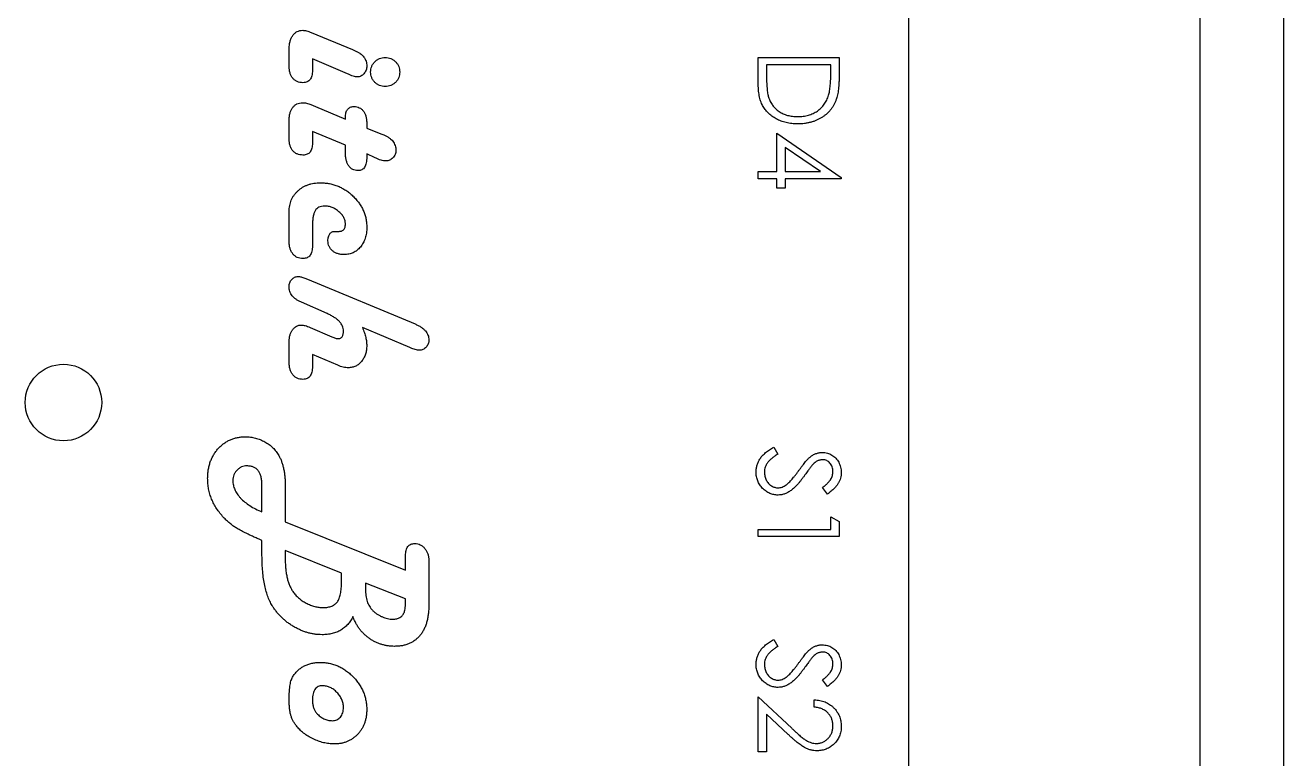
# Model space of a CAD drawing. Header units: millimetres. Extents: x 2 to 1187, y 2 to 839.
# Drawn here: x 209.4 to 242.3, y 691.61 to 710.79 of the extents above; entities that cross this region are included whole.
import ezdxf

# ---------------------------------------------------------------- set-up
doc = ezdxf.new("R2010")
doc.units = ezdxf.units.MM

msp = doc.modelspace()

# ---------------------------------------------------------------- linework, layer by layer
at = {"color": 7, "linetype": 'Continuous', "lineweight": 25}
for p, q in [((242.297, 671.841), (242.297, 747.506)), ((232.487, 735.964), (232.487, 675.639)), ((240.107, 675.639), (240.107, 735.964)), ((216.876, 710.595), (217.952, 710.147)), ((216.297, 709.724), (216.297, 710.149)), ((217.952, 710.147), (218.026, 710.118)), ((216.906, 709.911), (216.906, 709.609)), ((217.825, 709.511), (216.906, 709.911)), ((228.557, 709.943), (230.674, 709.943)), ((228.557, 709.287), (228.557, 709.943)), ((230.457, 709.753), (228.774, 709.753)), ((228.774, 709.753), (228.774, 709.51)), ((230.457, 709.604), (230.457, 709.753)), ((230.674, 709.943), (230.674, 709.515)), ((216.867, 708.71), (216.986, 708.657)), ((216.986, 708.657), (217.768, 708.327)), ((217.768, 708.327), (217.768, 708.367)), ((216.297, 707.822), (216.297, 708.3)), ((216.906, 708.009), (216.906, 707.709)), ((217.768, 707.651), (216.906, 708.009)), ((218.326, 708.215), (218.326, 708.092)), ((218.326, 708.092), (218.696, 707.947)), ((218.696, 707.947), (218.773, 707.917)), ((229.046, 707.962), (230.728, 706.806)), ((229.046, 706.958), (229.046, 707.962)), ((217.768, 707.455), (217.768, 707.651)), ((218.326, 707.426), (218.326, 707.343)), ((218.549, 707.316), (218.326, 707.426)), ((229.263, 707.589), (229.263, 706.958)), ((230.182, 706.958), (229.263, 707.589)), ((228.557, 706.958), (229.046, 706.958)), ((228.557, 706.768), (228.557, 706.958)), ((229.046, 706.768), (228.557, 706.768)), ((229.046, 706.524), (229.046, 706.768)), ((229.263, 706.958), (230.182, 706.958)), ((229.263, 706.768), (229.263, 706.524)), ((230.728, 706.768), (229.263, 706.768)), ((230.728, 706.806), (230.728, 706.768)), ((229.263, 706.524), (229.046, 706.524)), ((216.297, 705.136), (216.297, 705.912)), ((216.906, 705.529), (216.906, 705.024)), ((217.509, 705.398), (217.607, 705.398)), ((216.704, 704.176), (216.774, 704.147)), ((216.774, 704.147), (219.587, 702.978)), ((217.291, 703.248), (216.618, 703.543)), ((216.844, 702.887), (217.411, 702.64)), ((219.449, 702.361), (218.214, 702.882)), ((216.297, 701.986), (216.297, 702.523)), ((216.906, 702.179), (216.906, 701.871)), ((217.569, 701.898), (216.906, 702.179)), ((228.966, 699.753), (229.073, 699.574)), ((215.587, 698.066), (215.587, 698.762)), ((216.196, 698.74), (216.196, 697.807)), ((230.37, 698.532), (230.24, 698.704)), ((230.457, 697.935), (230.674, 697.811)), ((230.457, 697.609), (230.457, 697.935)), ((230.674, 697.811), (230.674, 697.419)), ((216.196, 697.807), (219.34, 696.545)), ((228.557, 697.609), (230.457, 697.609)), ((228.557, 697.419), (228.557, 697.609)), ((215.587, 697.317), (215.511, 697.35)), ((215.587, 696.924), (215.587, 697.317)), ((230.674, 697.419), (228.557, 697.419)), ((216.196, 697.055), (216.196, 696.838)), ((217.666, 696.464), (216.196, 697.055)), ((219.34, 696.545), (219.34, 696.919)), ((219.948, 696.796), (219.948, 695.638)), ((217.666, 696.242), (217.666, 696.464)), ((218.289, 696.205), (218.292, 696.048)), ((219.34, 695.796), (218.289, 696.205)), ((219.34, 695.755), (219.34, 695.796)), ((228.966, 694.726), (229.073, 694.547)), ((230.37, 693.505), (230.24, 693.677)), ((228.557, 693.233), (229.433, 692.413)), ((228.557, 691.795), (228.557, 693.233)), ((230.023, 692.962), (230.023, 693.152)), ((228.774, 692.78), (228.774, 691.795)), ((229.34, 692.251), (228.774, 692.78)), ((228.774, 691.795), (228.557, 691.795))]:
    msp.add_line(p, q, dxfattribs=at)
msp.add_circle((210.397, 700.924), 1, dxfattribs=at)
for points, knots in [([(216.297, 710.149), (216.298, 710.186), (216.301, 710.257), (216.318, 710.356), (216.348, 710.443), (216.389, 710.518), (216.442, 710.578), (216.503, 710.622), (216.575, 710.648), (216.626, 710.651), (216.652, 710.652)], [0, 0, 0, 0, 0.160913, 0.305426, 0.437887, 0.559154, 0.672936, 0.780857, 0.886838, 1, 1, 1, 1]), ([(216.652, 710.652), (216.668, 710.652), (216.701, 710.651), (216.754, 710.638), (216.814, 710.621), (216.854, 710.604), (216.876, 710.595)], [0, 0, 0, 0, 0.201961, 0.435723, 0.699382, 1, 1, 1, 1]), ([(218.026, 710.118), (218.05, 710.107), (218.096, 710.087), (218.156, 710.047), (218.209, 710.005), (218.252, 709.956), (218.286, 709.903), (218.308, 709.844), (218.323, 709.781), (218.325, 709.738), (218.326, 709.715)], [0, 0, 0, 0, 0.145512, 0.279216, 0.404163, 0.52462, 0.639504, 0.755646, 0.874007, 1, 1, 1, 1]), ([(216.657, 709.283), (216.63, 709.284), (216.578, 709.286), (216.506, 709.31), (216.442, 709.346), (216.389, 709.398), (216.348, 709.463), (216.317, 709.54), (216.301, 709.628), (216.298, 709.691), (216.297, 709.724)], [0, 0, 0, 0, 0.124924, 0.239869, 0.35081, 0.464073, 0.582658, 0.708713, 0.846916, 1, 1, 1, 1]), ([(218.326, 709.715), (218.325, 709.696), (218.323, 709.66), (218.309, 709.608), (218.286, 709.56), (218.254, 709.517), (218.216, 709.482), (218.175, 709.454), (218.128, 709.439), (218.096, 709.436), (218.079, 709.435)], [0, 0, 0, 0, 0.134854, 0.261958, 0.389872, 0.520408, 0.646698, 0.764912, 0.880238, 1, 1, 1, 1]), ([(218.427, 709.562), (218.428, 709.588), (218.431, 709.638), (218.452, 709.71), (218.488, 709.775), (218.536, 709.833), (218.595, 709.881), (218.66, 709.917), (218.732, 709.938), (218.782, 709.941), (218.807, 709.942)], [0, 0, 0, 0, 0.127804, 0.250703, 0.372885, 0.5, 0.627115, 0.749297, 0.872196, 1, 1, 1, 1]), ([(218.807, 709.942), (218.833, 709.941), (218.883, 709.938), (218.955, 709.917), (219.02, 709.881), (219.079, 709.833), (219.127, 709.775), (219.163, 709.71), (219.184, 709.638), (219.186, 709.588), (219.188, 709.562)], [0, 0, 0, 0, 0.127804, 0.250703, 0.372885, 0.5, 0.627115, 0.749297, 0.872196, 1, 1, 1, 1]), ([(216.906, 709.609), (216.905, 709.583), (216.904, 709.535), (216.892, 709.469), (216.873, 709.412), (216.846, 709.364), (216.81, 709.328), (216.765, 709.302), (216.714, 709.285), (216.677, 709.284), (216.657, 709.283)], [0, 0, 0, 0, 0.1630872, 0.3078496, 0.4333924, 0.5474514, 0.6554176, 0.7619075, 0.8740451, 1, 1, 1, 1]), ([(218.079, 709.435), (218.064, 709.436), (218.028, 709.439), (217.97, 709.455), (217.9, 709.478), (217.851, 709.499), (217.825, 709.511)], [0, 0, 0, 0, 0.176211, 0.402499, 0.674985, 1, 1, 1, 1]), ([(218.807, 709.182), (218.782, 709.183), (218.732, 709.186), (218.66, 709.207), (218.595, 709.243), (218.536, 709.291), (218.488, 709.349), (218.452, 709.415), (218.431, 709.487), (218.428, 709.537), (218.427, 709.562)], [0, 0, 0, 0, 0.127804, 0.250703, 0.372885, 0.5, 0.627115, 0.749297, 0.872196, 1, 1, 1, 1]), ([(219.188, 709.562), (219.186, 709.537), (219.184, 709.487), (219.163, 709.415), (219.127, 709.349), (219.079, 709.291), (219.02, 709.243), (218.955, 709.207), (218.883, 709.186), (218.833, 709.183), (218.807, 709.182)], [0, 0, 0, 0, 0.127804, 0.250703, 0.372885, 0.5, 0.627115, 0.749297, 0.872196, 1, 1, 1, 1]), ([(228.774, 709.51), (228.775, 709.475), (228.775, 709.408), (228.777, 709.311), (228.782, 709.223), (228.787, 709.143), (228.795, 709.072), (228.804, 709.008), (228.814, 708.953), (228.824, 708.92), (228.828, 708.905)], [0, 0, 0, 0, 0.171901, 0.330628, 0.475549, 0.606746, 0.725024, 0.829742, 0.921323, 1, 1, 1, 1]), ([(230.398, 708.954), (230.403, 708.971), (230.413, 709.009), (230.424, 709.071), (230.434, 709.14), (230.443, 709.217), (230.449, 709.303), (230.454, 709.396), (230.457, 709.497), (230.457, 709.568), (230.457, 709.604)], [0, 0, 0, 0, 0.084319, 0.179285, 0.286583, 0.405111, 0.535593, 0.67819, 0.832976, 1, 1, 1, 1]), ([(230.674, 709.515), (230.674, 709.478), (230.673, 709.407), (230.67, 709.303), (230.664, 709.207), (230.656, 709.119), (230.645, 709.039), (230.632, 708.967), (230.617, 708.902), (230.604, 708.863), (230.598, 708.844)], [0, 0, 0, 0, 0.16429, 0.317407, 0.458845, 0.588746, 0.707831, 0.81577, 0.91288, 1, 1, 1, 1]), ([(229.589, 708.206), (229.563, 708.207), (229.511, 708.207), (229.435, 708.214), (229.362, 708.224), (229.29, 708.239), (229.221, 708.257), (229.155, 708.28), (229.091, 708.307), (229.029, 708.339), (228.971, 708.373), (228.917, 708.411), (228.865, 708.45), (228.819, 708.493), (228.776, 708.537), (228.738, 708.585), (228.703, 708.635), (228.671, 708.688), (228.644, 708.744), (228.621, 708.806), (228.601, 708.873), (228.585, 708.946), (228.572, 709.023), (228.564, 709.107), (228.558, 709.195), (228.558, 709.256), (228.557, 709.287)], [0, 0, 0, 0, 0.046076, 0.090797, 0.134281, 0.177005, 0.218799, 0.260135, 0.300966, 0.341496, 0.381461, 0.420134, 0.457932, 0.494759, 0.531032, 0.56696, 0.602531, 0.638141, 0.674888, 0.713498, 0.754468, 0.797837, 0.844006, 0.893083, 0.944969, 1, 1, 1, 1]), ([(216.297, 708.3), (216.298, 708.334), (216.299, 708.398), (216.318, 708.489), (216.347, 708.569), (216.389, 708.637), (216.44, 708.692), (216.501, 708.733), (216.571, 708.756), (216.621, 708.759), (216.647, 708.761)], [0, 0, 0, 0, 0.155207, 0.295923, 0.42489, 0.546481, 0.662154, 0.771474, 0.882222, 1, 1, 1, 1]), ([(216.647, 708.761), (216.664, 708.76), (216.699, 708.759), (216.753, 708.749), (216.81, 708.733), (216.847, 708.718), (216.867, 708.71)], [0, 0, 0, 0, 0.226864, 0.467411, 0.724375, 1, 1, 1, 1]), ([(228.828, 708.905), (228.835, 708.886), (228.849, 708.847), (228.873, 708.792), (228.902, 708.741), (228.935, 708.693), (228.971, 708.647), (229.011, 708.605), (229.055, 708.566), (229.103, 708.531), (229.154, 708.499), (229.208, 708.472), (229.265, 708.448), (229.325, 708.429), (229.387, 708.414), (229.452, 708.404), (229.52, 708.397), (229.566, 708.396), (229.589, 708.396)], [0, 0, 0, 0, 0.062404, 0.123317, 0.183094, 0.241742, 0.300863, 0.359954, 0.419146, 0.479785, 0.541094, 0.602537, 0.66452, 0.727852, 0.79293, 0.859696, 0.928477, 1, 1, 1, 1]), ([(229.589, 708.396), (229.614, 708.396), (229.663, 708.397), (229.734, 708.405), (229.803, 708.416), (229.869, 708.432), (229.932, 708.453), (229.993, 708.478), (230.05, 708.508), (230.105, 708.542), (230.156, 708.581), (230.203, 708.623), (230.247, 708.67), (230.286, 708.719), (230.32, 708.773), (230.351, 708.829), (230.377, 708.89), (230.391, 708.932), (230.398, 708.954)], [0, 0, 0, 0, 0.070142, 0.137795, 0.2032, 0.267139, 0.329981, 0.391589, 0.453055, 0.514083, 0.574741, 0.634599, 0.693842, 0.753474, 0.81315, 0.874096, 0.936015, 1, 1, 1, 1]), ([(230.598, 708.844), (230.588, 708.819), (230.57, 708.771), (230.535, 708.702), (230.496, 708.637), (230.452, 708.576), (230.402, 708.52), (230.348, 708.467), (230.288, 708.418), (230.224, 708.374), (230.156, 708.335), (230.084, 708.3), (230.01, 708.271), (229.932, 708.248), (229.851, 708.229), (229.766, 708.216), (229.679, 708.207), (229.619, 708.207), (229.589, 708.206)], [0, 0, 0, 0, 0.061542, 0.121689, 0.181146, 0.239864, 0.298688, 0.357631, 0.417586, 0.478661, 0.540404, 0.602339, 0.665116, 0.728572, 0.79366, 0.860541, 0.929239, 1, 1, 1, 1]), ([(217.768, 708.367), (217.768, 708.39), (217.769, 708.433), (217.78, 708.493), (217.797, 708.544), (217.821, 708.587), (217.854, 708.619), (217.893, 708.643), (217.94, 708.657), (217.973, 708.659), (217.99, 708.659)], [0, 0, 0, 0, 0.1629007, 0.3072632, 0.4353157, 0.5489077, 0.6559438, 0.7620561, 0.8746032, 1, 1, 1, 1]), ([(217.99, 708.659), (218.015, 708.658), (218.064, 708.656), (218.132, 708.633), (218.191, 708.595), (218.24, 708.542), (218.279, 708.477), (218.306, 708.4), (218.323, 708.311), (218.325, 708.248), (218.326, 708.215)], [0, 0, 0, 0, 0.119142, 0.230857, 0.338656, 0.451124, 0.570566, 0.699488, 0.840781, 1, 1, 1, 1]), ([(216.657, 707.392), (216.63, 707.393), (216.578, 707.395), (216.506, 707.417), (216.442, 707.453), (216.389, 707.504), (216.348, 707.568), (216.318, 707.643), (216.301, 707.729), (216.298, 707.79), (216.297, 707.822)], [0, 0, 0, 0, 0.126632, 0.242781, 0.354619, 0.468565, 0.586677, 0.71214, 0.848561, 1, 1, 1, 1]), ([(216.906, 707.709), (216.905, 707.684), (216.904, 707.638), (216.892, 707.573), (216.873, 707.517), (216.846, 707.47), (216.81, 707.434), (216.765, 707.409), (216.714, 707.394), (216.676, 707.392), (216.657, 707.392)], [0, 0, 0, 0, 0.161968, 0.303708, 0.429409, 0.543607, 0.651897, 0.759033, 0.872256, 1, 1, 1, 1]), ([(218.773, 707.917), (218.797, 707.906), (218.845, 707.886), (218.909, 707.845), (218.963, 707.802), (219.009, 707.754), (219.043, 707.7), (219.068, 707.641), (219.084, 707.579), (219.086, 707.535), (219.086, 707.513)], [0, 0, 0, 0, 0.148547, 0.285321, 0.412119, 0.53111, 0.646531, 0.761514, 0.877906, 1, 1, 1, 1]), ([(218.098, 706.986), (218.073, 706.987), (218.026, 706.99), (217.958, 707.014), (217.899, 707.054), (217.852, 707.11), (217.813, 707.179), (217.787, 707.261), (217.77, 707.354), (217.769, 707.42), (217.768, 707.455)], [0, 0, 0, 0, 0.114892, 0.221727, 0.328704, 0.441019, 0.561995, 0.69406, 0.838861, 1, 1, 1, 1]), ([(219.086, 707.513), (219.085, 707.495), (219.084, 707.459), (219.069, 707.408), (219.043, 707.361), (219.01, 707.318), (218.969, 707.284), (218.924, 707.257), (218.874, 707.242), (218.839, 707.24), (218.821, 707.239)], [0, 0, 0, 0, 0.127771, 0.252208, 0.3753, 0.504503, 0.631999, 0.752721, 0.874094, 1, 1, 1, 1]), ([(218.326, 707.343), (218.325, 707.315), (218.325, 707.263), (218.313, 707.19), (218.297, 707.127), (218.271, 707.076), (218.239, 707.035), (218.199, 707.006), (218.15, 706.989), (218.116, 706.987), (218.098, 706.986)], [0, 0, 0, 0, 0.175596, 0.328008, 0.462166, 0.579138, 0.685134, 0.784815, 0.888485, 1, 1, 1, 1]), ([(218.821, 707.239), (218.802, 707.24), (218.761, 707.243), (218.696, 707.258), (218.624, 707.283), (218.575, 707.305), (218.549, 707.316)], [0, 0, 0, 0, 0.20129, 0.435185, 0.700387, 1, 1, 1, 1]), ([(216.297, 705.912), (216.298, 705.939), (216.3, 705.993), (216.31, 706.071), (216.329, 706.145), (216.352, 706.216), (216.386, 706.282), (216.425, 706.345), (216.472, 706.403), (216.525, 706.457), (216.585, 706.506), (216.648, 706.55), (216.717, 706.585), (216.789, 706.616), (216.866, 706.639), (216.947, 706.654), (217.032, 706.665), (217.09, 706.666), (217.12, 706.666)], [0, 0, 0, 0, 0.065193, 0.12769, 0.188255, 0.247836, 0.306361, 0.365466, 0.42441, 0.485654, 0.547172, 0.608191, 0.669553, 0.731897, 0.795296, 0.861007, 0.929149, 1, 1, 1, 1]), ([(217.12, 706.666), (217.16, 706.665), (217.238, 706.663), (217.355, 706.647), (217.467, 706.618), (217.576, 706.582), (217.68, 706.532), (217.78, 706.473), (217.876, 706.401), (217.967, 706.321), (218.05, 706.233), (218.125, 706.141), (218.187, 706.044), (218.238, 705.944), (218.277, 705.839), (218.306, 705.731), (218.322, 705.619), (218.325, 705.543), (218.326, 705.505)], [0, 0, 0, 0, 0.064569, 0.127516, 0.189573, 0.251441, 0.312963, 0.375597, 0.439758, 0.506022, 0.571892, 0.6354, 0.696894, 0.757261, 0.817004, 0.877098, 0.937991, 1, 1, 1, 1]), ([(217.223, 706.058), (217.197, 706.057), (217.146, 706.055), (217.076, 706.031), (217.018, 705.993), (216.973, 705.936), (216.942, 705.862), (216.921, 705.769), (216.908, 705.656), (216.906, 705.574), (216.906, 705.529)], [0, 0, 0, 0, 0.113968, 0.215975, 0.309809, 0.406527, 0.516196, 0.650318, 0.811057, 1, 1, 1, 1]), ([(217.768, 705.587), (217.766, 705.616), (217.762, 705.676), (217.728, 705.761), (217.673, 705.841), (217.6, 705.914), (217.516, 705.977), (217.423, 706.024), (217.325, 706.052), (217.257, 706.056), (217.223, 706.058)], [0, 0, 0, 0, 0.111275, 0.224153, 0.344244, 0.477799, 0.614225, 0.743616, 0.870847, 1, 1, 1, 1]), ([(217.311, 705.149), (217.312, 705.168), (217.313, 705.205), (217.322, 705.256), (217.337, 705.3), (217.359, 705.336), (217.387, 705.365), (217.423, 705.384), (217.464, 705.397), (217.493, 705.398), (217.509, 705.398)], [0, 0, 0, 0, 0.161734, 0.303842, 0.428775, 0.541439, 0.649462, 0.756934, 0.872951, 1, 1, 1, 1]), ([(217.607, 705.398), (217.62, 705.399), (217.644, 705.4), (217.677, 705.409), (217.706, 705.423), (217.728, 705.446), (217.747, 705.473), (217.759, 705.506), (217.767, 705.544), (217.767, 705.572), (217.768, 705.587)], [0, 0, 0, 0, 0.134673, 0.2533629, 0.3634059, 0.4721626, 0.5830548, 0.7061103, 0.8431997, 1, 1, 1, 1]), ([(218.326, 705.505), (218.325, 705.479), (218.325, 705.428), (218.316, 705.354), (218.304, 705.284), (218.285, 705.218), (218.263, 705.154), (218.234, 705.096), (218.201, 705.04), (218.162, 704.988), (218.119, 704.942), (218.074, 704.901), (218.025, 704.867), (217.972, 704.839), (217.917, 704.816), (217.858, 704.802), (217.796, 704.792), (217.754, 704.79), (217.732, 704.79)], [0, 0, 0, 0, 0.074553, 0.145677, 0.213689, 0.279912, 0.343903, 0.406477, 0.46855, 0.530446, 0.591263, 0.649422, 0.706795, 0.763601, 0.820223, 0.878317, 0.937574, 1, 1, 1, 1]), ([(216.657, 704.688), (216.63, 704.69), (216.579, 704.693), (216.506, 704.715), (216.444, 704.755), (216.39, 704.808), (216.348, 704.875), (216.318, 704.952), (216.301, 705.041), (216.298, 705.103), (216.297, 705.136)], [0, 0, 0, 0, 0.123048, 0.237283, 0.348377, 0.463527, 0.584101, 0.710514, 0.847862, 1, 1, 1, 1]), ([(217.732, 704.79), (217.703, 704.791), (217.646, 704.793), (217.565, 704.813), (217.492, 704.843), (217.429, 704.888), (217.376, 704.942), (217.338, 705.004), (217.315, 705.074), (217.313, 705.124), (217.311, 705.149)], [0, 0, 0, 0, 0.142506, 0.274194, 0.400972, 0.526018, 0.646475, 0.761992, 0.877806, 1, 1, 1, 1]), ([(216.906, 705.024), (216.905, 704.997), (216.904, 704.948), (216.892, 704.879), (216.874, 704.821), (216.846, 704.772), (216.81, 704.734), (216.766, 704.707), (216.714, 704.692), (216.676, 704.69), (216.657, 704.688)], [0, 0, 0, 0, 0.165251, 0.310785, 0.43889, 0.55241, 0.660886, 0.766387, 0.876085, 1, 1, 1, 1]), ([(216.297, 703.956), (216.298, 703.974), (216.299, 704.008), (216.314, 704.056), (216.333, 704.102), (216.364, 704.141), (216.399, 704.174), (216.439, 704.199), (216.484, 704.214), (216.514, 704.216), (216.53, 704.217)], [0, 0, 0, 0, 0.135161, 0.262507, 0.388586, 0.51683, 0.642528, 0.762662, 0.878898, 1, 1, 1, 1]), ([(216.53, 704.217), (216.543, 704.216), (216.57, 704.216), (216.612, 704.207), (216.657, 704.194), (216.688, 704.183), (216.704, 704.176)], [0, 0, 0, 0, 0.21713, 0.451338, 0.71319, 1, 1, 1, 1]), ([(216.618, 703.543), (216.593, 703.554), (216.544, 703.577), (216.478, 703.619), (216.422, 703.664), (216.377, 703.714), (216.34, 703.768), (216.315, 703.827), (216.299, 703.89), (216.298, 703.934), (216.297, 703.956)], [0, 0, 0, 0, 0.150642, 0.288645, 0.416946, 0.537696, 0.65162, 0.766207, 0.880309, 1, 1, 1, 1]), ([(217.717, 702.795), (217.716, 702.817), (217.714, 702.861), (217.692, 702.925), (217.657, 702.986), (217.611, 703.046), (217.549, 703.1), (217.475, 703.153), (217.388, 703.203), (217.324, 703.232), (217.291, 703.248)], [0, 0, 0, 0, 0.100333, 0.201549, 0.306031, 0.419162, 0.542675, 0.680593, 0.832079, 1, 1, 1, 1]), ([(216.297, 702.523), (216.298, 702.552), (216.3, 702.609), (216.317, 702.689), (216.347, 702.762), (216.386, 702.826), (216.433, 702.881), (216.488, 702.92), (216.549, 702.945), (216.592, 702.948), (216.613, 702.949)], [0, 0, 0, 0, 0.147352, 0.286804, 0.417574, 0.547142, 0.670381, 0.782671, 0.889895, 1, 1, 1, 1]), ([(216.613, 702.949), (216.629, 702.948), (216.664, 702.946), (216.719, 702.934), (216.78, 702.914), (216.821, 702.896), (216.844, 702.887)], [0, 0, 0, 0, 0.201886, 0.434122, 0.698026, 1, 1, 1, 1]), ([(217.574, 702.594), (217.586, 702.595), (217.607, 702.596), (217.637, 702.605), (217.662, 702.622), (217.683, 702.644), (217.699, 702.673), (217.71, 702.708), (217.716, 702.749), (217.717, 702.779), (217.717, 702.795)], [0, 0, 0, 0, 0.119563, 0.229795, 0.334343, 0.438622, 0.55533, 0.683485, 0.832583, 1, 1, 1, 1]), ([(218.214, 702.882), (218.231, 702.837), (218.263, 702.753), (218.298, 702.631), (218.321, 702.521), (218.324, 702.451), (218.326, 702.419)], [0, 0, 0, 0, 0.298069, 0.563268, 0.795791, 1, 1, 1, 1]), ([(219.587, 702.978), (219.616, 702.965), (219.67, 702.941), (219.744, 702.897), (219.807, 702.849), (219.858, 702.798), (219.899, 702.744), (219.928, 702.686), (219.945, 702.623), (219.947, 702.58), (219.948, 702.558)], [0, 0, 0, 0, 0.158963, 0.304386, 0.436836, 0.558656, 0.672258, 0.78181, 0.889232, 1, 1, 1, 1]), ([(217.411, 702.64), (217.428, 702.633), (217.459, 702.62), (217.503, 702.606), (217.541, 702.597), (217.564, 702.595), (217.574, 702.594)], [0, 0, 0, 0, 0.3195704, 0.5931524, 0.8176581, 1, 1, 1, 1]), ([(218.326, 702.419), (218.324, 702.378), (218.321, 702.299), (218.295, 702.186), (218.253, 702.084), (218.193, 701.997), (218.122, 701.923), (218.038, 701.871), (217.944, 701.839), (217.878, 701.835), (217.845, 701.833)], [0, 0, 0, 0, 0.1453994, 0.2797768, 0.4076815, 0.5330313, 0.6534507, 0.7669184, 0.8805442, 1, 1, 1, 1]), ([(219.948, 702.558), (219.948, 702.541), (219.946, 702.506), (219.932, 702.455), (219.909, 702.409), (219.877, 702.368), (219.839, 702.333), (219.797, 702.308), (219.75, 702.292), (219.717, 702.29), (219.7, 702.29)], [0, 0, 0, 0, 0.1314109, 0.2570009, 0.3836801, 0.5118418, 0.6390471, 0.7589951, 0.8763701, 1, 1, 1, 1]), ([(219.7, 702.29), (219.685, 702.291), (219.649, 702.294), (219.591, 702.308), (219.523, 702.331), (219.475, 702.35), (219.449, 702.361)], [0, 0, 0, 0, 0.18209, 0.408432, 0.678681, 1, 1, 1, 1]), ([(216.657, 701.529), (216.63, 701.531), (216.578, 701.533), (216.505, 701.556), (216.442, 701.595), (216.389, 701.649), (216.348, 701.717), (216.317, 701.796), (216.301, 701.887), (216.298, 701.952), (216.297, 701.986)], [0, 0, 0, 0, 0.122433, 0.234983, 0.345465, 0.45806, 0.577235, 0.70403, 0.844087, 1, 1, 1, 1]), ([(216.906, 701.871), (216.905, 701.845), (216.904, 701.794), (216.892, 701.724), (216.873, 701.664), (216.847, 701.614), (216.81, 701.576), (216.766, 701.548), (216.714, 701.532), (216.676, 701.53), (216.657, 701.529)], [0, 0, 0, 0, 0.166504, 0.31349, 0.441582, 0.556569, 0.663709, 0.768778, 0.877612, 1, 1, 1, 1]), ([(217.845, 701.833), (217.823, 701.834), (217.778, 701.836), (217.71, 701.848), (217.64, 701.869), (217.593, 701.888), (217.569, 701.898)], [0, 0, 0, 0, 0.228443, 0.468457, 0.726286, 1, 1, 1, 1]), ([(214.167, 698.944), (214.168, 698.982), (214.169, 699.057), (214.183, 699.167), (214.204, 699.272), (214.235, 699.372), (214.274, 699.467), (214.322, 699.557), (214.378, 699.642), (214.443, 699.721), (214.514, 699.793), (214.591, 699.856), (214.673, 699.909), (214.759, 699.953), (214.85, 699.986), (214.946, 700.011), (215.047, 700.025), (215.116, 700.027), (215.15, 700.028)], [0, 0, 0, 0, 0.07017, 0.137418, 0.20258, 0.266372, 0.328614, 0.390492, 0.452599, 0.515144, 0.577045, 0.637549, 0.696307, 0.755355, 0.814114, 0.874056, 0.936093, 1, 1, 1, 1]), ([(215.15, 700.028), (215.196, 700.027), (215.285, 700.024), (215.416, 699.997), (215.542, 699.956), (215.662, 699.898), (215.774, 699.828), (215.872, 699.743), (215.959, 699.647), (216.005, 699.574), (216.028, 699.537)], [0, 0, 0, 0, 0.128311, 0.25495, 0.379564, 0.506614, 0.632651, 0.755565, 0.876705, 1, 1, 1, 1]), ([(216.028, 699.537), (216.041, 699.512), (216.069, 699.46), (216.103, 699.376), (216.131, 699.287), (216.155, 699.19), (216.173, 699.087), (216.187, 698.977), (216.195, 698.861), (216.195, 698.781), (216.196, 698.74)], [0, 0, 0, 0, 0.1050041, 0.2141796, 0.3282935, 0.4482457, 0.5752752, 0.7100186, 0.85083, 1, 1, 1, 1]), ([(228.503, 699.109), (228.503, 699.125), (228.504, 699.157), (228.509, 699.204), (228.517, 699.25), (228.529, 699.295), (228.544, 699.338), (228.562, 699.381), (228.584, 699.422), (228.609, 699.462), (228.638, 699.501), (228.672, 699.54), (228.71, 699.578), (228.752, 699.615), (228.799, 699.651), (228.851, 699.686), (228.906, 699.72), (228.946, 699.742), (228.966, 699.753)], [0, 0, 0, 0, 0.057212, 0.113703, 0.168689, 0.224163, 0.278727, 0.333804, 0.389255, 0.445409, 0.503295, 0.564269, 0.627954, 0.695021, 0.765359, 0.839602, 0.917533, 1, 1, 1, 1]), ([(229.073, 699.574), (229.045, 699.557), (228.992, 699.526), (228.92, 699.472), (228.858, 699.417), (228.808, 699.36), (228.769, 699.3), (228.741, 699.239), (228.723, 699.175), (228.721, 699.131), (228.72, 699.109)], [0, 0, 0, 0, 0.159004, 0.304646, 0.438547, 0.562322, 0.677433, 0.786897, 0.893611, 1, 1, 1, 1]), ([(229.624, 699.152), (229.64, 699.174), (229.67, 699.217), (229.715, 699.277), (229.757, 699.33), (229.794, 699.377), (229.829, 699.417), (229.859, 699.451), (229.886, 699.477), (229.904, 699.492), (229.912, 699.499)], [0, 0, 0, 0, 0.181532, 0.3470753, 0.4955587, 0.6290766, 0.7455243, 0.8458336, 0.9307831, 1, 1, 1, 1]), ([(229.912, 699.499), (229.925, 699.508), (229.949, 699.527), (229.987, 699.551), (230.027, 699.572), (230.067, 699.588), (230.107, 699.602), (230.149, 699.611), (230.192, 699.616), (230.22, 699.617), (230.234, 699.617)], [0, 0, 0, 0, 0.133507, 0.262559, 0.388264, 0.512667, 0.633722, 0.755394, 0.877553, 1, 1, 1, 1]), ([(230.234, 699.617), (230.257, 699.617), (230.301, 699.615), (230.366, 699.602), (230.428, 699.581), (230.486, 699.551), (230.539, 699.514), (230.588, 699.47), (230.629, 699.419), (230.664, 699.361), (230.693, 699.299), (230.714, 699.234), (230.726, 699.166), (230.727, 699.119), (230.728, 699.096)], [0, 0, 0, 0, 0.0837952, 0.1657993, 0.2463088, 0.3277386, 0.4087823, 0.48971, 0.5713803, 0.6559873, 0.7414935, 0.8265265, 0.9119786, 1, 1, 1, 1]), ([(215.198, 699.267), (215.173, 699.266), (215.124, 699.263), (215.053, 699.242), (214.989, 699.205), (214.933, 699.156), (214.886, 699.098), (214.851, 699.032), (214.831, 698.959), (214.828, 698.909), (214.826, 698.883)], [0, 0, 0, 0, 0.125891, 0.246946, 0.369314, 0.495987, 0.62216, 0.745599, 0.870127, 1, 1, 1, 1]), ([(215.587, 698.762), (215.586, 698.801), (215.584, 698.876), (215.566, 698.98), (215.537, 699.068), (215.494, 699.142), (215.437, 699.199), (215.368, 699.239), (215.287, 699.263), (215.229, 699.266), (215.198, 699.267)], [0, 0, 0, 0, 0.163674, 0.306451, 0.433259, 0.547622, 0.653947, 0.760462, 0.874221, 1, 1, 1, 1]), ([(229.287, 698.771), (229.299, 698.78), (229.324, 698.8), (229.362, 698.835), (229.401, 698.874), (229.443, 698.919), (229.486, 698.97), (229.53, 699.026), (229.577, 699.087), (229.608, 699.13), (229.624, 699.152)], [0, 0, 0, 0, 0.090283, 0.190095, 0.29918, 0.418913, 0.54837, 0.688782, 0.839076, 1, 1, 1, 1]), ([(229.97, 699.288), (229.966, 699.283), (229.956, 699.272), (229.94, 699.252), (229.92, 699.226), (229.895, 699.193), (229.867, 699.155), (229.835, 699.11), (229.798, 699.059), (229.773, 699.022), (229.759, 699.003)], [0, 0, 0, 0, 0.052594, 0.124952, 0.218094, 0.333502, 0.468789, 0.624938, 0.801683, 1, 1, 1, 1]), ([(230.243, 699.427), (230.232, 699.427), (230.209, 699.427), (230.176, 699.42), (230.142, 699.411), (230.109, 699.398), (230.075, 699.379), (230.041, 699.355), (230.005, 699.324), (229.982, 699.3), (229.97, 699.288)], [0, 0, 0, 0, 0.107316, 0.214807, 0.323387, 0.434596, 0.553285, 0.685984, 0.834209, 1, 1, 1, 1]), ([(230.511, 699.117), (230.511, 699.139), (230.509, 699.181), (230.494, 699.241), (230.469, 699.295), (230.435, 699.341), (230.395, 699.38), (230.349, 699.408), (230.297, 699.424), (230.261, 699.426), (230.243, 699.427)], [0, 0, 0, 0, 0.1430731, 0.275903, 0.4023709, 0.5284136, 0.6503564, 0.7658951, 0.8807741, 1, 1, 1, 1]), ([(214.583, 697.921), (214.55, 697.958), (214.485, 698.032), (214.4, 698.151), (214.328, 698.273), (214.269, 698.4), (214.224, 698.53), (214.191, 698.664), (214.17, 698.803), (214.168, 698.897), (214.167, 698.944)], [0, 0, 0, 0, 0.132611, 0.261063, 0.385964, 0.50877, 0.630347, 0.75144, 0.874532, 1, 1, 1, 1]), ([(214.826, 698.883), (214.827, 698.863), (214.828, 698.823), (214.838, 698.764), (214.854, 698.705), (214.877, 698.648), (214.904, 698.591), (214.939, 698.535), (214.98, 698.479), (215.044, 698.406), (215.139, 698.319), (215.27, 698.224), (215.42, 698.137), (215.53, 698.09), (215.587, 698.066)], [0, 0, 0, 0, 0.050375, 0.101319, 0.152086, 0.203901, 0.257596, 0.31362, 0.371169, 0.432498, 0.560148, 0.696989, 0.84241, 1, 1, 1, 1]), ([(229.076, 698.505), (229.057, 698.505), (229.019, 698.506), (228.964, 698.515), (228.911, 698.528), (228.859, 698.548), (228.809, 698.573), (228.761, 698.603), (228.716, 698.64), (228.673, 698.68), (228.633, 698.725), (228.598, 698.773), (228.569, 698.823), (228.545, 698.876), (228.526, 698.931), (228.513, 698.988), (228.504, 699.048), (228.504, 699.089), (228.503, 699.109)], [0, 0, 0, 0, 0.0614757, 0.1217575, 0.1808943, 0.2402225, 0.3000725, 0.3608489, 0.4234788, 0.4883234, 0.553599, 0.6172173, 0.6798657, 0.7422234, 0.8046905, 0.8682774, 0.9330296, 1, 1, 1, 1]), ([(228.72, 699.109), (228.721, 699.091), (228.722, 699.054), (228.732, 699), (228.747, 698.947), (228.768, 698.897), (228.795, 698.851), (228.826, 698.81), (228.862, 698.774), (228.901, 698.746), (228.944, 698.723), (228.988, 698.707), (229.033, 698.697), (229.063, 698.695), (229.079, 698.695)], [0, 0, 0, 0, 0.091273, 0.180948, 0.270115, 0.360191, 0.448386, 0.532718, 0.613894, 0.694049, 0.772792, 0.849175, 0.92396, 1, 1, 1, 1]), ([(229.759, 699.003), (229.742, 698.98), (229.71, 698.936), (229.661, 698.873), (229.614, 698.815), (229.568, 698.764), (229.523, 698.717), (229.48, 698.676), (229.438, 698.641), (229.384, 698.603), (229.319, 698.564), (229.238, 698.53), (229.157, 698.509), (229.103, 698.506), (229.076, 698.505)], [0, 0, 0, 0, 0.096972, 0.187773, 0.272396, 0.351321, 0.424335, 0.491909, 0.554233, 0.611268, 0.716348, 0.81454, 0.908495, 1, 1, 1, 1]), ([(230.24, 698.704), (230.253, 698.714), (230.279, 698.734), (230.315, 698.764), (230.348, 698.793), (230.376, 698.821), (230.402, 698.847), (230.424, 698.873), (230.443, 698.897), (230.463, 698.928), (230.483, 698.966), (230.499, 699.015), (230.509, 699.065), (230.511, 699.1), (230.511, 699.117)], [0, 0, 0, 0, 0.098472, 0.189635, 0.274192, 0.352193, 0.423211, 0.488565, 0.548489, 0.601458, 0.701219, 0.800394, 0.898542, 1, 1, 1, 1]), ([(230.728, 699.096), (230.727, 699.071), (230.726, 699.021), (230.711, 698.949), (230.686, 698.878), (230.658, 698.822), (230.63, 698.777), (230.605, 698.744), (230.576, 698.709), (230.543, 698.675), (230.505, 698.639), (230.464, 698.604), (230.419, 698.567), (230.387, 698.544), (230.37, 698.532)], [0, 0, 0, 0, 0.107235, 0.21266, 0.318816, 0.426781, 0.483635, 0.543594, 0.608299, 0.67712, 0.75068, 0.82871, 0.912188, 1, 1, 1, 1]), ([(229.079, 698.695), (229.097, 698.696), (229.132, 698.697), (229.185, 698.713), (229.238, 698.737), (229.27, 698.759), (229.287, 698.771)], [0, 0, 0, 0, 0.234723, 0.477158, 0.728556, 1, 1, 1, 1]), ([(215.511, 697.35), (215.477, 697.365), (215.412, 697.394), (215.318, 697.437), (215.232, 697.477), (215.154, 697.517), (215.083, 697.551), (215.02, 697.584), (214.965, 697.615), (214.901, 697.652), (214.828, 697.702), (214.743, 697.767), (214.661, 697.84), (214.609, 697.894), (214.583, 697.921)], [0, 0, 0, 0, 0.101369, 0.194977, 0.281785, 0.361467, 0.433084, 0.497623, 0.555425, 0.605531, 0.700162, 0.796833, 0.896455, 1, 1, 1, 1]), ([(219.34, 696.919), (219.341, 696.944), (219.342, 696.991), (219.353, 697.057), (219.372, 697.113), (219.398, 697.159), (219.434, 697.195), (219.477, 697.221), (219.528, 697.236), (219.565, 697.238), (219.584, 697.239)], [0, 0, 0, 0, 0.164238, 0.307854, 0.433978, 0.548562, 0.654776, 0.761662, 0.875266, 1, 1, 1, 1]), ([(219.584, 697.239), (219.609, 697.237), (219.658, 697.235), (219.727, 697.208), (219.79, 697.167), (219.844, 697.11), (219.892, 697.043), (219.925, 696.967), (219.945, 696.884), (219.947, 696.826), (219.948, 696.796)], [0, 0, 0, 0, 0.116407, 0.229007, 0.344988, 0.469072, 0.597842, 0.72711, 0.859017, 1, 1, 1, 1]), ([(215.872, 695.586), (215.849, 695.625), (215.802, 695.705), (215.745, 695.838), (215.696, 695.985), (215.655, 696.145), (215.625, 696.32), (215.603, 696.509), (215.59, 696.712), (215.588, 696.852), (215.587, 696.924)], [0, 0, 0, 0, 0.0978224, 0.2015329, 0.3131187, 0.4322686, 0.5600492, 0.6971012, 0.8432606, 1, 1, 1, 1]), ([(216.196, 696.838), (216.196, 696.793), (216.197, 696.705), (216.207, 696.577), (216.221, 696.457), (216.244, 696.346), (216.271, 696.243), (216.306, 696.149), (216.346, 696.062), (216.379, 696.01), (216.395, 695.985)], [0, 0, 0, 0, 0.153344, 0.29724, 0.432887, 0.560139, 0.679273, 0.792355, 0.898808, 1, 1, 1, 1]), ([(217.187, 695.565), (217.208, 695.566), (217.249, 695.566), (217.308, 695.574), (217.362, 695.585), (217.411, 695.602), (217.456, 695.623), (217.495, 695.649), (217.53, 695.679), (217.56, 695.716), (217.586, 695.758), (217.608, 695.806), (217.626, 695.862), (217.64, 695.925), (217.652, 695.994), (217.661, 696.07), (217.665, 696.154), (217.666, 696.212), (217.666, 696.242)], [0, 0, 0, 0, 0.065983, 0.127423, 0.184816, 0.238768, 0.288909, 0.338286, 0.385582, 0.433599, 0.483922, 0.539242, 0.599971, 0.666939, 0.739703, 0.819344, 0.906027, 1, 1, 1, 1]), ([(216.395, 695.985), (216.418, 695.955), (216.462, 695.894), (216.545, 695.814), (216.638, 695.741), (216.741, 695.68), (216.851, 695.629), (216.963, 695.593), (217.074, 695.569), (217.15, 695.566), (217.187, 695.565)], [0, 0, 0, 0, 0.120927, 0.243323, 0.369709, 0.50088, 0.632136, 0.75779, 0.879528, 1, 1, 1, 1]), ([(218.292, 696.048), (218.293, 696.018), (218.294, 695.961), (218.302, 695.877), (218.316, 695.799), (218.336, 695.727), (218.361, 695.66), (218.394, 695.599), (218.429, 695.543), (218.459, 695.51), (218.474, 695.494)], [0, 0, 0, 0, 0.148623, 0.288497, 0.420633, 0.545783, 0.664989, 0.778883, 0.889962, 1, 1, 1, 1]), ([(217.157, 694.855), (217.126, 694.856), (217.065, 694.857), (216.974, 694.867), (216.883, 694.883), (216.792, 694.904), (216.703, 694.933), (216.613, 694.967), (216.524, 695.009), (216.436, 695.055), (216.351, 695.107), (216.269, 695.163), (216.191, 695.223), (216.119, 695.288), (216.05, 695.356), (215.986, 695.429), (215.927, 695.505), (215.891, 695.559), (215.872, 695.586)], [0, 0, 0, 0, 0.059294, 0.118874, 0.179022, 0.23939, 0.300501, 0.362802, 0.426432, 0.491662, 0.556882, 0.621345, 0.685249, 0.748026, 0.811062, 0.873497, 0.936678, 1, 1, 1, 1]), ([(219.948, 695.638), (219.948, 695.596), (219.946, 695.514), (219.936, 695.394), (219.918, 695.282), (219.893, 695.177), (219.859, 695.08), (219.82, 694.99), (219.772, 694.908), (219.717, 694.833), (219.656, 694.766), (219.588, 694.709), (219.514, 694.659), (219.434, 694.619), (219.347, 694.589), (219.255, 694.566), (219.156, 694.554), (219.089, 694.552), (219.054, 694.551)], [0, 0, 0, 0, 0.079328, 0.153941, 0.224738, 0.292046, 0.355987, 0.417222, 0.476293, 0.534079, 0.590548, 0.645751, 0.701141, 0.756546, 0.813916, 0.873051, 0.934519, 1, 1, 1, 1]), ([(219.309, 695.448), (219.314, 695.464), (219.326, 695.501), (219.333, 695.569), (219.34, 695.655), (219.34, 695.72), (219.34, 695.755)], [0, 0, 0, 0, 0.159281, 0.376008, 0.657706, 1, 1, 1, 1]), ([(217.966, 695.33), (217.945, 695.292), (217.906, 695.219), (217.83, 695.121), (217.744, 695.038), (217.647, 694.971), (217.539, 694.918), (217.421, 694.881), (217.292, 694.859), (217.203, 694.856), (217.157, 694.855)], [0, 0, 0, 0, 0.12892, 0.251679, 0.370634, 0.488041, 0.6071, 0.730871, 0.861125, 1, 1, 1, 1]), ([(219.054, 694.551), (219.023, 694.551), (218.963, 694.552), (218.873, 694.563), (218.786, 694.58), (218.702, 694.603), (218.619, 694.632), (218.539, 694.669), (218.461, 694.712), (218.387, 694.761), (218.316, 694.817), (218.25, 694.877), (218.188, 694.94), (218.134, 695.01), (218.082, 695.083), (218.039, 695.161), (217.998, 695.243), (217.977, 695.301), (217.966, 695.33)], [0, 0, 0, 0, 0.064366, 0.126892, 0.188994, 0.249936, 0.31115, 0.372694, 0.434259, 0.497472, 0.5607, 0.622735, 0.684711, 0.746288, 0.808437, 0.871029, 0.935021, 1, 1, 1, 1]), ([(218.474, 695.494), (218.491, 695.478), (218.525, 695.445), (218.584, 695.401), (218.649, 695.361), (218.72, 695.326), (218.792, 695.297), (218.864, 695.277), (218.933, 695.263), (218.979, 695.262), (219.001, 695.261)], [0, 0, 0, 0, 0.11894, 0.241834, 0.37097, 0.507469, 0.643298, 0.769258, 0.888198, 1, 1, 1, 1]), ([(219.001, 695.261), (219.019, 695.261), (219.055, 695.263), (219.107, 695.271), (219.153, 695.285), (219.194, 695.307), (219.232, 695.332), (219.263, 695.366), (219.289, 695.404), (219.302, 695.433), (219.309, 695.448)], [0, 0, 0, 0, 0.144051, 0.279494, 0.404263, 0.521875, 0.638187, 0.754445, 0.87412, 1, 1, 1, 1]), ([(228.503, 694.082), (228.503, 694.098), (228.504, 694.13), (228.509, 694.177), (228.517, 694.223), (228.529, 694.268), (228.544, 694.311), (228.562, 694.354), (228.584, 694.395), (228.609, 694.435), (228.638, 694.474), (228.672, 694.513), (228.71, 694.551), (228.752, 694.587), (228.799, 694.624), (228.851, 694.659), (228.906, 694.693), (228.946, 694.715), (228.966, 694.726)], [0, 0, 0, 0, 0.057212, 0.113703, 0.168689, 0.224163, 0.278727, 0.333804, 0.389255, 0.445409, 0.503295, 0.564269, 0.627954, 0.695021, 0.765359, 0.839602, 0.917533, 1, 1, 1, 1]), ([(229.073, 694.547), (229.045, 694.53), (228.992, 694.499), (228.92, 694.445), (228.858, 694.39), (228.808, 694.333), (228.769, 694.273), (228.741, 694.212), (228.723, 694.148), (228.721, 694.104), (228.72, 694.082)], [0, 0, 0, 0, 0.159004, 0.304646, 0.438547, 0.562322, 0.677433, 0.786897, 0.893611, 1, 1, 1, 1]), ([(229.912, 694.472), (229.925, 694.481), (229.949, 694.5), (229.987, 694.524), (230.027, 694.545), (230.067, 694.561), (230.107, 694.574), (230.149, 694.584), (230.192, 694.589), (230.22, 694.59), (230.234, 694.59)], [0, 0, 0, 0, 0.133507, 0.262559, 0.388264, 0.512667, 0.633722, 0.755394, 0.877553, 1, 1, 1, 1]), ([(230.234, 694.59), (230.257, 694.589), (230.301, 694.588), (230.366, 694.575), (230.428, 694.554), (230.486, 694.524), (230.539, 694.487), (230.588, 694.443), (230.629, 694.392), (230.664, 694.334), (230.693, 694.272), (230.714, 694.207), (230.726, 694.139), (230.727, 694.092), (230.728, 694.069)], [0, 0, 0, 0, 0.083795, 0.165799, 0.246309, 0.327739, 0.408782, 0.48971, 0.57138, 0.655987, 0.741493, 0.826526, 0.911979, 1, 1, 1, 1]), ([(229.624, 694.125), (229.64, 694.147), (229.67, 694.19), (229.715, 694.25), (229.757, 694.303), (229.794, 694.35), (229.829, 694.39), (229.859, 694.424), (229.886, 694.45), (229.904, 694.465), (229.912, 694.472)], [0, 0, 0, 0, 0.181532, 0.3470753, 0.4955587, 0.6290766, 0.7455243, 0.8458336, 0.9307831, 1, 1, 1, 1]), ([(229.97, 694.261), (229.966, 694.256), (229.956, 694.245), (229.94, 694.225), (229.92, 694.198), (229.895, 694.166), (229.867, 694.127), (229.835, 694.082), (229.798, 694.032), (229.773, 693.995), (229.759, 693.976)], [0, 0, 0, 0, 0.052594, 0.124952, 0.218094, 0.333502, 0.468789, 0.624938, 0.801683, 1, 1, 1, 1]), ([(230.243, 694.4), (230.232, 694.4), (230.209, 694.4), (230.176, 694.393), (230.142, 694.384), (230.109, 694.37), (230.075, 694.352), (230.041, 694.328), (230.005, 694.297), (229.982, 694.273), (229.97, 694.261)], [0, 0, 0, 0, 0.107316, 0.214807, 0.323387, 0.434596, 0.553285, 0.685984, 0.834209, 1, 1, 1, 1]), ([(230.511, 694.09), (230.511, 694.112), (230.509, 694.154), (230.494, 694.214), (230.469, 694.268), (230.435, 694.314), (230.395, 694.353), (230.349, 694.38), (230.297, 694.397), (230.261, 694.399), (230.243, 694.4)], [0, 0, 0, 0, 0.143073, 0.275903, 0.402371, 0.528414, 0.650356, 0.765895, 0.880774, 1, 1, 1, 1]), ([(216.399, 693.77), (216.419, 693.799), (216.459, 693.855), (216.531, 693.929), (216.609, 693.991), (216.695, 694.043), (216.788, 694.081), (216.888, 694.11), (216.995, 694.127), (217.069, 694.129), (217.107, 694.13)], [0, 0, 0, 0, 0.126727, 0.250227, 0.369751, 0.488728, 0.608894, 0.733944, 0.863376, 1, 1, 1, 1]), ([(217.107, 694.13), (217.147, 694.129), (217.228, 694.127), (217.346, 694.109), (217.46, 694.081), (217.569, 694.04), (217.675, 693.987), (217.776, 693.923), (217.873, 693.848), (217.965, 693.763), (218.049, 693.669), (218.123, 693.571), (218.185, 693.468), (218.237, 693.361), (218.277, 693.25), (218.304, 693.134), (218.323, 693.014), (218.325, 692.933), (218.326, 692.891)], [0, 0, 0, 0, 0.062998, 0.12495, 0.185604, 0.245733, 0.306804, 0.368542, 0.431891, 0.497664, 0.563489, 0.627243, 0.68925, 0.750509, 0.811656, 0.873411, 0.935769, 1, 1, 1, 1]), ([(229.076, 693.478), (229.057, 693.478), (229.019, 693.479), (228.964, 693.488), (228.911, 693.501), (228.859, 693.521), (228.809, 693.546), (228.761, 693.576), (228.716, 693.612), (228.673, 693.653), (228.633, 693.698), (228.598, 693.746), (228.569, 693.796), (228.545, 693.849), (228.526, 693.904), (228.513, 693.961), (228.504, 694.021), (228.504, 694.062), (228.503, 694.082)], [0, 0, 0, 0, 0.061476, 0.121758, 0.180894, 0.240223, 0.300072, 0.360849, 0.423479, 0.488323, 0.553599, 0.617217, 0.679866, 0.742223, 0.804691, 0.868277, 0.93303, 1, 1, 1, 1]), ([(228.72, 694.082), (228.721, 694.064), (228.722, 694.027), (228.732, 693.973), (228.747, 693.92), (228.768, 693.87), (228.795, 693.824), (228.826, 693.783), (228.862, 693.747), (228.901, 693.719), (228.944, 693.696), (228.988, 693.68), (229.033, 693.67), (229.063, 693.668), (229.079, 693.668)], [0, 0, 0, 0, 0.091273, 0.180948, 0.270115, 0.360191, 0.448386, 0.532718, 0.613894, 0.694049, 0.772792, 0.849175, 0.92396, 1, 1, 1, 1]), ([(229.759, 693.976), (229.742, 693.953), (229.71, 693.909), (229.661, 693.846), (229.614, 693.788), (229.568, 693.736), (229.523, 693.69), (229.48, 693.649), (229.438, 693.614), (229.384, 693.576), (229.319, 693.536), (229.238, 693.503), (229.157, 693.482), (229.103, 693.479), (229.076, 693.478)], [0, 0, 0, 0, 0.096972, 0.187773, 0.272396, 0.351321, 0.424335, 0.491909, 0.554233, 0.611268, 0.716348, 0.81454, 0.908495, 1, 1, 1, 1]), ([(229.287, 693.744), (229.299, 693.753), (229.324, 693.773), (229.362, 693.808), (229.401, 693.847), (229.443, 693.892), (229.486, 693.943), (229.53, 693.999), (229.577, 694.06), (229.608, 694.103), (229.624, 694.125)], [0, 0, 0, 0, 0.090283, 0.190095, 0.29918, 0.418913, 0.54837, 0.688782, 0.839076, 1, 1, 1, 1]), ([(230.24, 693.677), (230.253, 693.687), (230.279, 693.707), (230.315, 693.737), (230.348, 693.766), (230.376, 693.794), (230.402, 693.82), (230.424, 693.846), (230.443, 693.87), (230.463, 693.901), (230.483, 693.939), (230.499, 693.988), (230.509, 694.038), (230.511, 694.073), (230.511, 694.09)], [0, 0, 0, 0, 0.098472, 0.189635, 0.274192, 0.352193, 0.423211, 0.488565, 0.548489, 0.601458, 0.701219, 0.800394, 0.898542, 1, 1, 1, 1]), ([(230.728, 694.069), (230.727, 694.044), (230.726, 693.994), (230.711, 693.921), (230.686, 693.851), (230.658, 693.794), (230.63, 693.75), (230.605, 693.717), (230.576, 693.682), (230.543, 693.647), (230.505, 693.612), (230.464, 693.577), (230.419, 693.54), (230.387, 693.517), (230.37, 693.505)], [0, 0, 0, 0, 0.107235, 0.21266, 0.318816, 0.426781, 0.483635, 0.543594, 0.608299, 0.67712, 0.75068, 0.82871, 0.912188, 1, 1, 1, 1]), ([(216.297, 693.179), (216.297, 693.214), (216.298, 693.281), (216.303, 693.378), (216.31, 693.465), (216.321, 693.543), (216.335, 693.613), (216.353, 693.674), (216.372, 693.726), (216.39, 693.756), (216.399, 693.77)], [0, 0, 0, 0, 0.173802, 0.332099, 0.476421, 0.607065, 0.72443, 0.827811, 0.919284, 1, 1, 1, 1]), ([(229.079, 693.668), (229.097, 693.669), (229.132, 693.67), (229.185, 693.686), (229.238, 693.71), (229.27, 693.732), (229.287, 693.744)], [0, 0, 0, 0, 0.234723, 0.477158, 0.728556, 1, 1, 1, 1]), ([(217.174, 693.521), (217.153, 693.521), (217.113, 693.519), (217.057, 693.5), (217.008, 693.47), (216.97, 693.427), (216.941, 693.373), (216.92, 693.307), (216.907, 693.23), (216.906, 693.174), (216.906, 693.145)], [0, 0, 0, 0, 0.119601, 0.229283, 0.334305, 0.440006, 0.555427, 0.684184, 0.832439, 1, 1, 1, 1]), ([(217.717, 692.953), (217.715, 692.989), (217.712, 693.059), (217.677, 693.161), (217.624, 693.259), (217.549, 693.346), (217.466, 693.423), (217.373, 693.479), (217.275, 693.515), (217.208, 693.519), (217.174, 693.521)], [0, 0, 0, 0, 0.122888, 0.244454, 0.371643, 0.507518, 0.642309, 0.765637, 0.883419, 1, 1, 1, 1]), ([(216.485, 692.473), (216.468, 692.496), (216.435, 692.542), (216.394, 692.613), (216.361, 692.687), (216.335, 692.763), (216.318, 692.848), (216.306, 692.945), (216.298, 693.057), (216.297, 693.137), (216.297, 693.179)], [0, 0, 0, 0, 0.115157, 0.22551, 0.332445, 0.436522, 0.548342, 0.680029, 0.830101, 1, 1, 1, 1]), ([(216.906, 693.145), (216.907, 693.11), (216.909, 693.044), (216.93, 692.952), (216.963, 692.871), (216.998, 692.827), (217.015, 692.806)], [0, 0, 0, 0, 0.285726, 0.54228, 0.777145, 1, 1, 1, 1]), ([(217.422, 692.608), (217.443, 692.61), (217.484, 692.612), (217.543, 692.63), (217.594, 692.661), (217.638, 692.703), (217.673, 692.754), (217.699, 692.815), (217.715, 692.882), (217.716, 692.929), (217.717, 692.953)], [0, 0, 0, 0, 0.123648, 0.240884, 0.355453, 0.473318, 0.596425, 0.721971, 0.856433, 1, 1, 1, 1]), ([(218.326, 692.891), (218.325, 692.86), (218.323, 692.797), (218.312, 692.706), (218.293, 692.619), (218.267, 692.537), (218.234, 692.458), (218.192, 692.384), (218.142, 692.315), (218.087, 692.25), (218.025, 692.192), (217.959, 692.14), (217.888, 692.097), (217.814, 692.061), (217.735, 692.034), (217.653, 692.014), (217.566, 692.002), (217.507, 692.001), (217.477, 692)], [0, 0, 0, 0, 0.069015, 0.135584, 0.199718, 0.261868, 0.323664, 0.38489, 0.446278, 0.508605, 0.570387, 0.630966, 0.690785, 0.750152, 0.810301, 0.871206, 0.93443, 1, 1, 1, 1]), ([(230.023, 693.152), (230.048, 693.151), (230.097, 693.148), (230.17, 693.137), (230.239, 693.121), (230.304, 693.098), (230.366, 693.069), (230.424, 693.034), (230.48, 692.994), (230.531, 692.948), (230.577, 692.898), (230.618, 692.844), (230.652, 692.787), (230.68, 692.728), (230.701, 692.665), (230.717, 692.6), (230.727, 692.532), (230.728, 692.485), (230.728, 692.462)], [0, 0, 0, 0, 0.068799, 0.135118, 0.199001, 0.261934, 0.323531, 0.385435, 0.447216, 0.510018, 0.572511, 0.633364, 0.693217, 0.752555, 0.812558, 0.873261, 0.935543, 1, 1, 1, 1]), ([(230.511, 692.471), (230.511, 692.488), (230.51, 692.521), (230.504, 692.568), (230.494, 692.614), (230.48, 692.657), (230.462, 692.699), (230.44, 692.738), (230.413, 692.774), (230.383, 692.809), (230.35, 692.841), (230.313, 692.87), (230.272, 692.894), (230.229, 692.916), (230.182, 692.932), (230.132, 692.946), (230.078, 692.957), (230.042, 692.96), (230.023, 692.962)], [0, 0, 0, 0, 0.064451, 0.126571, 0.186922, 0.245924, 0.304098, 0.361781, 0.420577, 0.480272, 0.540224, 0.600658, 0.661916, 0.724435, 0.788853, 0.856287, 0.926338, 1, 1, 1, 1]), ([(217.015, 692.806), (217.03, 692.79), (217.059, 692.759), (217.106, 692.719), (217.155, 692.685), (217.205, 692.657), (217.257, 692.635), (217.311, 692.62), (217.366, 692.61), (217.403, 692.609), (217.422, 692.608)], [0, 0, 0, 0, 0.138087, 0.271804, 0.398534, 0.520913, 0.64043, 0.760321, 0.879246, 1, 1, 1, 1]), ([(217.477, 692), (217.43, 692.001), (217.337, 692.004), (217.197, 692.031), (217.058, 692.071), (216.923, 692.129), (216.793, 692.199), (216.676, 692.28), (216.572, 692.37), (216.514, 692.439), (216.485, 692.473)], [0, 0, 0, 0, 0.123172, 0.247474, 0.374165, 0.506008, 0.636383, 0.761398, 0.882209, 1, 1, 1, 1]), ([(230.099, 691.822), (230.07, 691.823), (230.011, 691.825), (229.925, 691.843), (229.842, 691.87), (229.775, 691.903), (229.721, 691.935), (229.677, 691.965), (229.629, 692), (229.578, 692.04), (229.523, 692.085), (229.465, 692.136), (229.403, 692.191), (229.361, 692.23), (229.34, 692.251)], [0, 0, 0, 0, 0.098702, 0.195672, 0.292422, 0.391343, 0.444462, 0.504229, 0.570352, 0.642546, 0.722288, 0.807921, 0.90047, 1, 1, 1, 1]), ([(229.433, 692.413), (229.454, 692.393), (229.494, 692.354), (229.553, 692.3), (229.607, 692.251), (229.657, 692.208), (229.703, 692.17), (229.745, 692.137), (229.782, 692.11), (229.827, 692.081), (229.88, 692.054), (229.946, 692.03), (230.014, 692.015), (230.059, 692.013), (230.082, 692.012)], [0, 0, 0, 0, 0.110794, 0.212813, 0.306078, 0.390617, 0.467233, 0.534451, 0.593867, 0.644833, 0.736221, 0.825037, 0.911992, 1, 1, 1, 1]), ([(230.082, 692.012), (230.097, 692.013), (230.125, 692.013), (230.167, 692.02), (230.207, 692.03), (230.246, 692.045), (230.283, 692.064), (230.319, 692.087), (230.353, 692.114), (230.385, 692.145), (230.414, 692.179), (230.441, 692.215), (230.462, 692.253), (230.48, 692.293), (230.494, 692.335), (230.504, 692.379), (230.51, 692.425), (230.511, 692.456), (230.511, 692.471)], [0, 0, 0, 0, 0.061969, 0.122129, 0.180999, 0.240162, 0.299865, 0.359951, 0.421742, 0.486546, 0.551508, 0.614995, 0.67724, 0.739715, 0.803039, 0.866487, 0.931969, 1, 1, 1, 1]), ([(230.728, 692.462), (230.728, 692.439), (230.727, 692.393), (230.718, 692.326), (230.703, 692.263), (230.683, 692.203), (230.656, 692.147), (230.623, 692.094), (230.586, 692.044), (230.541, 691.999), (230.494, 691.957), (230.444, 691.921), (230.392, 691.891), (230.337, 691.865), (230.281, 691.847), (230.222, 691.832), (230.161, 691.824), (230.12, 691.823), (230.099, 691.822)], [0, 0, 0, 0, 0.069475, 0.136517, 0.200789, 0.26383, 0.325735, 0.387291, 0.449509, 0.512968, 0.576275, 0.63758, 0.697903, 0.757172, 0.816599, 0.876653, 0.93729, 1, 1, 1, 1])]:
    msp.add_open_spline(points, degree=3, knots=knots, dxfattribs=at)

doc.saveas('drawing.dxf')
